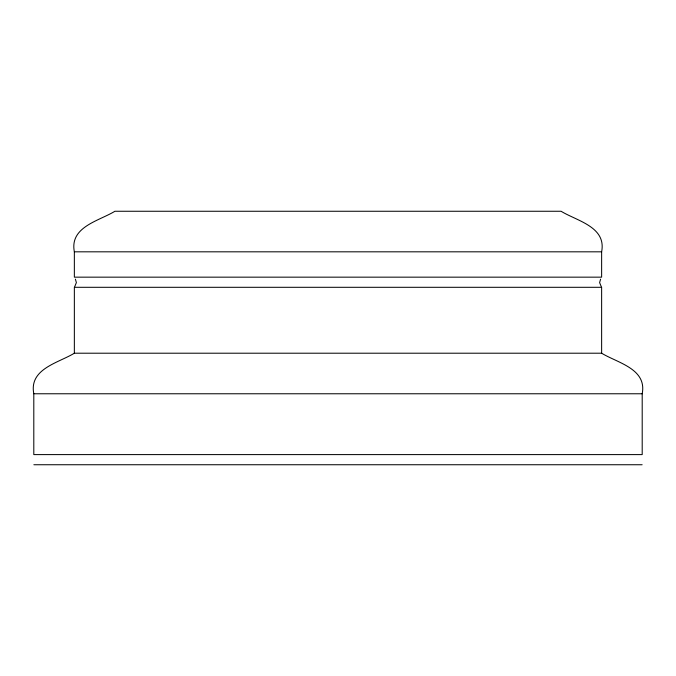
<?xml version="1.0" encoding="UTF-8"?>
<svg xmlns="http://www.w3.org/2000/svg" width="676" height="676" viewBox="0 0 676 676"><rect width="100%" height="100%" fill="white"/><g stroke="black" fill="none" stroke-linecap="round" stroke-linejoin="round"><path stroke-width="1.01" d="M33.8 393.77C28.882 368.809 58.381 362.961 74.352 353.21L601.632 353.21C617.611 362.961 647.118 368.8 642.2 393.77L642.2 454.602L33.8 454.602L33.8 393.77L642.2 393.77M74.352 251.818C69.434 226.857 98.933 221.01 114.912 211.258L561.072 211.258C577.042 221.01 606.558 226.849 601.632 251.818L601.632 277.16L74.352 277.16L74.352 251.818L601.632 251.818M600.592 279.137L599.612 282.619L601.243 286.582M74.74 286.582L76.38 282.619L75.399 279.137M33.859 464.742L642.141 464.742M601.632 353.21L601.632 287.3L74.352 287.3L74.352 353.21"/></g></svg>
